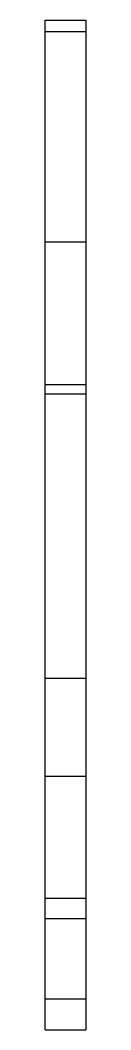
# Model space of a CAD drawing. Header units: millimetres. Extents: x 79 to 84, y 83 to 208.
import ezdxf

# ---------------------------------------------------------------- set-up
doc = ezdxf.new("R2010")
doc.units = ezdxf.units.MM
doc.header["$LTSCALE"] = 23.1
doc.layers.add('0207F5XX00_DXF_CONTINUOUS_LINE', color=7, linetype='CONTINUOUS')

msp = doc.modelspace()

# ---------------------------------------------------------------- linework, layer by layer
at = {"layer": '0207F5XX00_DXF_CONTINUOUS_LINE', "linetype": 'Continuous'}
for p, q in [((79.06, 83.45), (79.06, 207.64)), ((79.06, 207.64), (84.06, 207.64)), ((84.06, 207.64), (84.06, 83.45)), ((79.06, 206.25), (84.06, 206.25)), ((84.06, 180.32), (79.06, 180.32)), ((79.06, 162.84), (84.06, 162.84)), ((79.06, 161.69), (84.06, 161.69)), ((84.06, 126.68), (79.06, 126.68)), ((79.06, 114.66), (84.06, 114.66)), ((79.06, 99.66), (84.06, 99.66)), ((84.06, 97.11), (79.06, 97.11)), ((79.06, 87.27), (84.06, 87.27)), ((79.06, 83.45), (84.06, 83.45))]:
    msp.add_line(p, q, dxfattribs=at)

doc.saveas('drawing.dxf')
